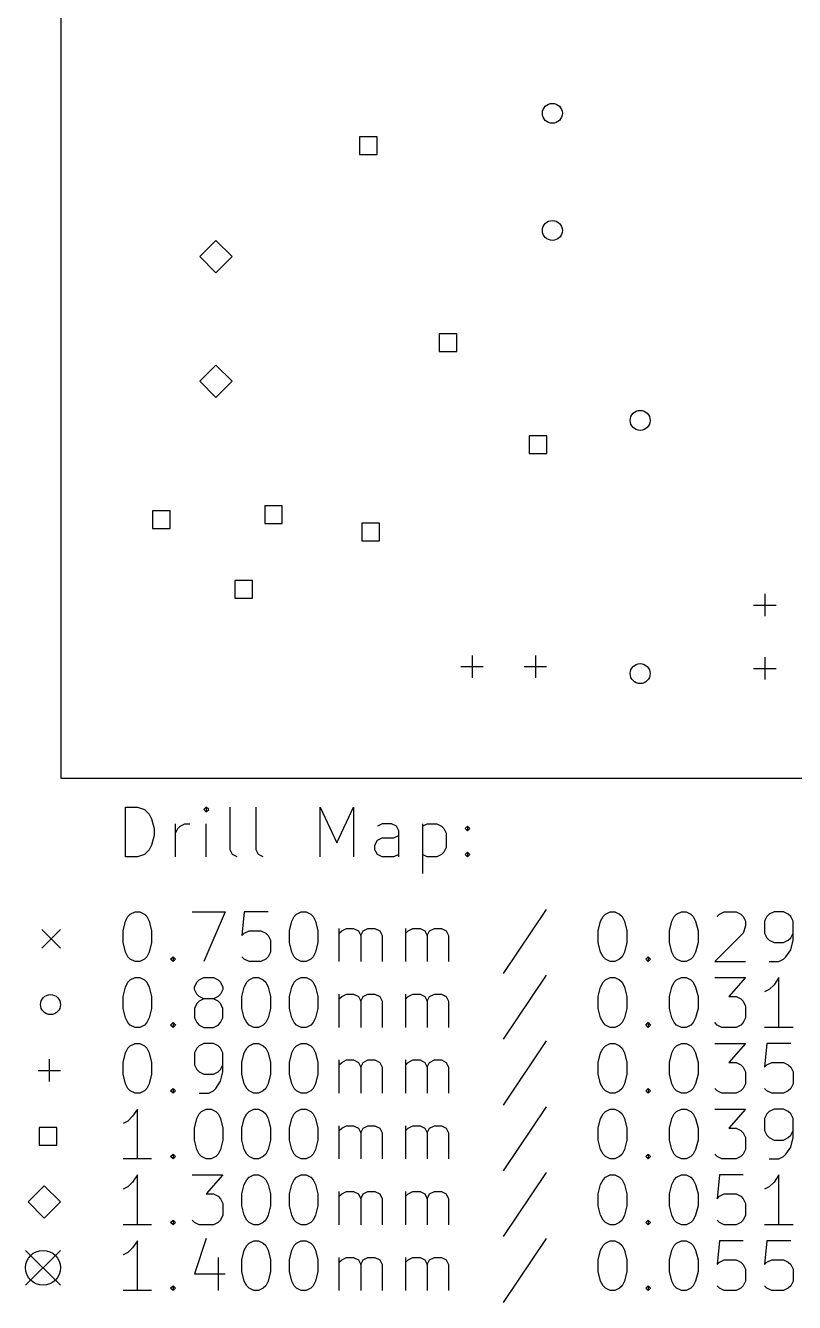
# Model space of a CAD drawing. Extents: x -5 to 117, y -27 to 76.
# Drawn here: x -4.9 to 25.9, y -26.9 to 24.4 of the extents above; entities that cross this region are included whole.
import ezdxf

# ---------------------------------------------------------------- set-up
doc = ezdxf.new("R2010")
doc.units = 0
doc.layers.add('BLACK', color=7, linetype='CONTINUOUS')

msp = doc.modelspace()

# ---------------------------------------------------------------- linework, layer by layer
at = {"layer": 'BLACK', "linetype": 'CONTINUOUS'}
for p, q in [((-3.475, -5.855), (-3.475, 76.15)), ((9.193557, 19.893557), (8.486443, 19.893557)), ((8.486443, 19.893557), (8.486443, 19.186443)), ((9.193557, 19.186443), (9.193557, 19.893557)), ((8.486443, 19.186443), (9.193557, 19.186443)), ((2.7325, 15.74), (2.0825, 15.09)), ((3.3825, 15.09), (2.7325, 15.74)), ((2.0825, 15.09), (2.7325, 14.44)), ((2.7325, 14.44), (3.3825, 15.09)), ((12.393557, 11.993557), (11.686443, 11.993557)), ((11.686443, 11.993557), (11.686443, 11.286443)), ((12.393557, 11.286443), (12.393557, 11.993557)), ((11.686443, 11.286443), (12.393557, 11.286443)), ((2.7325, 10.74), (2.0825, 10.09)), ((3.3825, 10.09), (2.7325, 10.74)), ((2.0825, 10.09), (2.7325, 9.44)), ((2.7325, 9.44), (3.3825, 10.09)), ((15.993557, 7.893557), (15.286443, 7.893557)), ((15.286443, 7.893557), (15.286443, 7.186443)), ((15.993557, 7.186443), (15.993557, 7.893557)), ((15.286443, 7.186443), (15.993557, 7.186443)), ((0.893557, 4.893557), (0.186443, 4.893557)), ((0.186443, 4.893557), (0.186443, 4.186443)), ((0.893557, 4.186443), (0.893557, 4.893557)), ((5.393557, 5.093557), (4.686443, 5.093557)), ((4.686443, 5.093557), (4.686443, 4.386443)), ((5.393557, 4.386443), (5.393557, 5.093557)), ((0.186443, 4.186443), (0.893557, 4.186443)), ((4.686443, 4.386443), (5.393557, 4.386443)), ((9.293557, 4.393557), (8.586443, 4.393557)), ((8.586443, 4.393557), (8.586443, 3.686443)), ((9.293557, 3.686443), (9.293557, 4.393557)), ((8.586443, 3.686443), (9.293557, 3.686443)), ((4.193557, 2.093557), (3.486443, 2.093557)), ((3.486443, 2.093557), (3.486443, 1.386443)), ((4.193557, 1.386443), (4.193557, 2.093557)), ((24.74, 1.56), (24.74, 0.66)), ((3.486443, 1.386443), (4.193557, 1.386443)), ((24.29, 1.11), (25.19, 1.11)), ((13, -0.91), (13, -1.81)), ((15.54, -0.91), (15.54, -1.81)), ((24.74, -0.98), (24.74, -1.88)), ((12.55, -1.36), (13.45, -1.36)), ((15.09, -1.36), (15.99, -1.36)), ((24.29, -1.43), (25.19, -1.43)), ((116.525, -5.855), (-3.475, -5.855)), ((-0.892231, -8.994838), (-0.892231, -6.994838)), ((-0.892231, -6.994838), (-0.416041, -6.994838)), ((-0.416041, -6.994838), (-0.130326, -7.090076)), ((-0.130326, -7.090076), (0.060149, -7.280552)), ((2.345863, -6.994838), (2.250625, -7.090076)), ((2.250625, -7.090076), (2.345863, -7.185314)), ((2.441101, -7.090076), (2.345863, -6.994838)), ((2.345863, -6.994838), (2.345863, -7.185314)), ((2.345863, -7.185314), (2.441101, -7.090076)), ((3.298244, -8.709123), (3.298244, -6.994838)), ((4.345863, -8.709123), (4.345863, -6.994838)), ((6.917292, -8.994838), (6.917292, -6.994838)), ((6.917292, -6.994838), (7.583959, -8.423409)), ((7.583959, -8.423409), (8.250625, -6.994838)), ((8.250625, -6.994838), (8.250625, -8.994838)), ((0.060149, -7.280552), (0.155387, -7.471028)), ((0.155387, -7.471028), (0.250625, -7.85198)), ((1.107768, -8.994838), (1.107768, -7.661504)), ((1.298244, -7.756742), (1.48872, -7.661504)), ((1.48872, -7.661504), (1.679197, -7.661504)), ((2.345863, -8.994838), (2.345863, -7.661504)), ((9.393482, -7.661504), (9.203006, -7.756742)), ((9.774435, -7.661504), (9.393482, -7.661504)), ((9.964911, -7.756742), (9.774435, -7.661504)), ((11.01253, -7.661504), (11.01253, -9.661504)), ((11.01253, -7.756742), (11.203006, -7.661504)), ((11.203006, -7.661504), (11.583959, -7.661504)), ((11.583959, -7.661504), (11.774435, -7.756742)), ((0.250625, -8.137695), (0.155387, -8.518647)), ((0.250625, -7.85198), (0.250625, -8.137695)), ((1.107768, -8.042457), (1.203006, -7.85198)), ((1.203006, -7.85198), (1.298244, -7.756742)), ((9.869673, -8.232933), (10.060149, -8.137695)), ((10.060149, -7.947219), (9.964911, -7.756742)), ((10.060149, -8.994838), (10.060149, -7.947219)), ((11.774435, -7.756742), (11.869673, -7.85198)), ((11.869673, -7.85198), (11.964911, -8.042457)), ((11.964911, -8.042457), (11.964911, -8.613885)), ((12.726816, -7.85198), (12.822054, -7.756742)), ((12.822054, -7.947219), (12.726816, -7.85198)), ((12.822054, -7.756742), (12.917292, -7.85198)), ((12.822054, -7.756742), (12.822054, -7.947219)), ((12.917292, -7.85198), (12.822054, -7.947219)), ((0.060149, -8.709123), (-0.130326, -8.8996)), ((0.155387, -8.518647), (0.060149, -8.709123)), ((3.393482, -8.8996), (3.298244, -8.709123)), ((4.441101, -8.8996), (4.345863, -8.709123)), ((9.107768, -8.518647), (9.203006, -8.328171)), ((9.107768, -8.709123), (9.107768, -8.518647)), ((9.203006, -8.8996), (9.107768, -8.709123)), ((9.203006, -8.328171), (9.393482, -8.232933)), ((9.393482, -8.232933), (9.869673, -8.232933)), ((11.964911, -8.613885), (11.869673, -8.804361)), ((-0.416041, -8.994838), (-0.892231, -8.994838)), ((-0.130326, -8.8996), (-0.416041, -8.994838)), ((3.583958, -8.994838), (3.393482, -8.8996)), ((4.631577, -8.994838), (4.441101, -8.8996)), ((9.393482, -8.994838), (9.203006, -8.8996)), ((9.869673, -8.994838), (9.393482, -8.994838)), ((10.060149, -8.8996), (9.869673, -8.994838)), ((11.203006, -8.994838), (11.01253, -8.8996)), ((11.583959, -8.994838), (11.203006, -8.994838)), ((11.774435, -8.8996), (11.583959, -8.994838)), ((11.869673, -8.804361), (11.774435, -8.8996)), ((12.726816, -8.8996), (12.822054, -8.804361)), ((12.822054, -8.994838), (12.726816, -8.8996)), ((12.822054, -8.804361), (12.917292, -8.8996)), ((12.822054, -8.804361), (12.822054, -8.994838)), ((12.917292, -8.8996), (12.822054, -8.994838)), ((-0.701755, -11.290076), (-0.511279, -11.194838)), ((-0.511279, -11.194838), (-0.320802, -11.194838)), ((-0.320802, -11.194838), (-0.130326, -11.290076)), ((1.774435, -11.194838), (3.107768, -11.194838)), ((3.107768, -11.194838), (2.250625, -13.194838)), ((3.869673, -11.194838), (3.774435, -12.147219)), ((4.822054, -11.194838), (3.869673, -11.194838)), ((5.964911, -11.290076), (6.155387, -11.194838)), ((6.155387, -11.194838), (6.345864, -11.194838)), ((6.345864, -11.194838), (6.53634, -11.290076)), ((15.964912, -11.0996), (14.250627, -13.671028)), ((18.345865, -11.290076), (18.536341, -11.194838)), ((18.536341, -11.194838), (18.726818, -11.194838)), ((18.726818, -11.194838), (18.917294, -11.290076)), ((21.203008, -11.290076), (21.393484, -11.194838)), ((21.393484, -11.194838), (21.583961, -11.194838)), ((21.583961, -11.194838), (21.774437, -11.290076)), ((22.917294, -11.290076), (23.10777, -11.194838)), ((23.10777, -11.194838), (23.583961, -11.194838)), ((23.583961, -11.194838), (23.774437, -11.290076)), ((25.10777, -11.194838), (24.917294, -11.290076)), ((25.488723, -11.194838), (25.10777, -11.194838)), ((25.679199, -11.290076), (25.488723, -11.194838)), ((-0.987469, -11.956742), (-0.892231, -11.57579)), ((-0.892231, -11.57579), (-0.796993, -11.385314)), ((-0.796993, -11.385314), (-0.701755, -11.290076)), ((-0.130326, -11.290076), (-0.035088, -11.385314)), ((-0.035088, -11.385314), (0.060149, -11.57579)), ((0.060149, -11.57579), (0.155387, -11.956742)), ((5.679197, -11.956742), (5.774435, -11.57579)), ((5.774435, -11.57579), (5.869673, -11.385314)), ((5.869673, -11.385314), (5.964911, -11.290076)), ((6.53634, -11.290076), (6.631578, -11.385314)), ((6.631578, -11.385314), (6.726816, -11.57579)), ((6.726816, -11.57579), (6.822054, -11.956742)), ((18.060151, -11.956742), (18.155389, -11.57579)), ((18.155389, -11.57579), (18.250627, -11.385314)), ((18.250627, -11.385314), (18.345865, -11.290076)), ((18.917294, -11.290076), (19.012532, -11.385314)), ((19.012532, -11.385314), (19.10777, -11.57579)), ((19.10777, -11.57579), (19.203008, -11.956742)), ((20.917294, -11.956742), (21.012532, -11.57579)), ((21.012532, -11.57579), (21.10777, -11.385314)), ((21.10777, -11.385314), (21.203008, -11.290076)), ((21.774437, -11.290076), (21.869675, -11.385314)), ((21.869675, -11.385314), (21.964913, -11.57579)), ((21.964913, -11.57579), (22.060151, -11.956742)), ((22.822056, -11.385314), (22.917294, -11.290076)), ((23.774437, -11.290076), (23.869675, -11.385314)), ((23.869675, -11.385314), (23.964913, -11.57579)), ((23.964913, -11.766266), (23.869675, -12.05198)), ((23.964913, -11.57579), (23.964913, -11.766266)), ((24.822056, -11.385314), (24.726818, -11.57579)), ((24.726818, -11.57579), (24.726818, -12.05198)), ((24.917294, -11.290076), (24.822056, -11.385314)), ((25.774437, -11.385314), (25.679199, -11.290076)), ((25.869675, -11.57579), (25.774437, -11.385314)), ((25.869675, -12.337695), (25.869675, -11.57579)), ((-4.25, -11.905), (-3.5, -12.655)), ((-3.5, -11.905), (-4.25, -12.655)), ((-0.987469, -12.432933), (-0.987469, -11.956742)), ((0.155387, -11.956742), (0.155387, -12.432933)), ((3.774435, -12.147219), (3.869673, -12.05198)), ((3.869673, -12.05198), (4.060149, -11.956742)), ((4.060149, -11.956742), (4.53634, -11.956742)), ((4.53634, -11.956742), (4.726816, -12.05198)), ((4.726816, -12.05198), (4.822054, -12.147219)), ((4.822054, -12.147219), (4.917292, -12.337695)), ((5.679197, -12.432933), (5.679197, -11.956742)), ((6.822054, -11.956742), (6.822054, -12.432933)), ((7.679197, -13.194838), (7.679197, -11.861504)), ((7.679197, -12.05198), (7.774435, -11.956742)), ((7.774435, -11.956742), (7.964911, -11.861504)), ((7.964911, -11.861504), (8.250626, -11.861504)), ((8.250626, -11.861504), (8.441102, -11.956742)), ((8.441102, -11.956742), (8.53634, -12.147219)), ((8.53634, -12.147219), (8.631578, -11.956742)), ((8.53634, -12.147219), (8.53634, -13.194838)), ((8.631578, -11.956742), (8.822054, -11.861504)), ((8.822054, -11.861504), (9.107768, -11.861504)), ((9.107768, -11.861504), (9.298245, -11.956742)), ((9.298245, -11.956742), (9.393483, -12.147219)), ((9.393483, -12.147219), (9.393483, -13.194838)), ((10.345864, -13.194838), (10.345864, -11.861504)), ((10.345864, -12.05198), (10.441102, -11.956742)), ((10.441102, -11.956742), (10.631578, -11.861504)), ((10.631578, -11.861504), (10.917293, -11.861504)), ((10.917293, -11.861504), (11.107769, -11.956742)), ((11.107769, -11.956742), (11.203007, -12.147219)), ((11.203007, -12.147219), (11.298245, -11.956742)), ((11.203007, -12.147219), (11.203007, -13.194838)), ((11.298245, -11.956742), (11.488721, -11.861504)), ((11.488721, -11.861504), (11.774435, -11.861504)), ((11.774435, -11.861504), (11.964912, -11.956742)), ((11.964912, -11.956742), (12.06015, -12.147219)), ((12.06015, -12.147219), (12.06015, -13.194838)), ((18.060151, -12.432933), (18.060151, -11.956742)), ((19.203008, -11.956742), (19.203008, -12.432933)), ((20.917294, -12.432933), (20.917294, -11.956742)), ((22.060151, -11.956742), (22.060151, -12.432933)), ((23.869675, -12.05198), (22.726818, -13.194838)), ((24.726818, -12.05198), (24.822056, -12.242457)), ((24.822056, -12.242457), (24.917294, -12.337695)), ((25.679199, -12.337695), (25.774437, -12.242457)), ((25.774437, -12.242457), (25.869675, -12.05198)), ((-0.892231, -12.813885), (-0.987469, -12.432933)), ((0.155387, -12.432933), (0.060149, -12.813885)), ((4.917292, -12.337695), (4.917292, -12.813885)), ((5.774435, -12.813885), (5.679197, -12.432933)), ((6.822054, -12.432933), (6.726816, -12.813885)), ((18.155389, -12.813885), (18.060151, -12.432933)), ((19.203008, -12.432933), (19.10777, -12.813885)), ((21.012532, -12.813885), (20.917294, -12.432933)), ((22.060151, -12.432933), (21.964913, -12.813885)), ((24.917294, -12.337695), (25.10777, -12.432933)), ((25.10777, -12.432933), (25.488723, -12.432933)), ((25.488723, -12.432933), (25.679199, -12.337695)), ((25.583961, -13.004361), (25.774437, -12.718647)), ((25.774437, -12.718647), (25.869675, -12.337695)), ((-0.796993, -13.004361), (-0.892231, -12.813885)), ((-0.701755, -13.0996), (-0.796993, -13.004361)), ((-0.511279, -13.194838), (-0.701755, -13.0996)), ((-0.320802, -13.194838), (-0.511279, -13.194838)), ((-0.130326, -13.0996), (-0.320802, -13.194838)), ((-0.035088, -13.004361), (-0.130326, -13.0996)), ((0.060149, -12.813885), (-0.035088, -13.004361)), ((0.917292, -13.0996), (1.01253, -13.004361)), ((1.01253, -13.194838), (0.917292, -13.0996)), ((1.01253, -13.004361), (1.107768, -13.0996)), ((1.01253, -13.004361), (1.01253, -13.194838)), ((1.107768, -13.0996), (1.01253, -13.194838)), ((3.869673, -13.0996), (3.774435, -13.004361)), ((4.060149, -13.194838), (3.869673, -13.0996)), ((4.53634, -13.194838), (4.060149, -13.194838)), ((4.726816, -13.0996), (4.53634, -13.194838)), ((4.822054, -13.004361), (4.726816, -13.0996)), ((4.917292, -12.813885), (4.822054, -13.004361)), ((5.869673, -13.004361), (5.774435, -12.813885)), ((5.964911, -13.0996), (5.869673, -13.004361)), ((6.155387, -13.194838), (5.964911, -13.0996)), ((6.345864, -13.194838), (6.155387, -13.194838)), ((6.53634, -13.0996), (6.345864, -13.194838)), ((6.631578, -13.004361), (6.53634, -13.0996)), ((6.726816, -12.813885), (6.631578, -13.004361)), ((18.250627, -13.004361), (18.155389, -12.813885)), ((18.345865, -13.0996), (18.250627, -13.004361)), ((18.536341, -13.194838), (18.345865, -13.0996)), ((18.726818, -13.194838), (18.536341, -13.194838)), ((18.917294, -13.0996), (18.726818, -13.194838)), ((19.012532, -13.004361), (18.917294, -13.0996)), ((19.10777, -12.813885), (19.012532, -13.004361)), ((19.964913, -13.0996), (20.060151, -13.004361)), ((20.060151, -13.194838), (19.964913, -13.0996)), ((20.060151, -13.004361), (20.155389, -13.0996)), ((20.060151, -13.004361), (20.060151, -13.194838)), ((20.155389, -13.0996), (20.060151, -13.194838)), ((21.10777, -13.004361), (21.012532, -12.813885)), ((21.203008, -13.0996), (21.10777, -13.004361)), ((21.393484, -13.194838), (21.203008, -13.0996)), ((21.583961, -13.194838), (21.393484, -13.194838)), ((21.774437, -13.0996), (21.583961, -13.194838)), ((21.869675, -13.004361), (21.774437, -13.0996)), ((21.964913, -12.813885), (21.869675, -13.004361)), ((22.726818, -13.194838), (23.964913, -13.194838)), ((24.917294, -13.194838), (25.298246, -13.194838)), ((25.298246, -13.194838), (25.488723, -13.0996)), ((25.488723, -13.0996), (25.583961, -13.004361)), ((15.964912, -13.7396), (14.250627, -16.311028)), ((-0.987469, -14.596742), (-0.892231, -14.21579)), ((-0.892231, -14.21579), (-0.796993, -14.025314)), ((-0.796993, -14.025314), (-0.701755, -13.930076)), ((-0.701755, -13.930076), (-0.511279, -13.834838)), ((-0.511279, -13.834838), (-0.320802, -13.834838)), ((-0.320802, -13.834838), (-0.130326, -13.930076)), ((-0.130326, -13.930076), (-0.035088, -14.025314)), ((-0.035088, -14.025314), (0.060149, -14.21579)), ((0.060149, -14.21579), (0.155387, -14.596742)), ((1.869673, -14.21579), (1.964911, -14.025314)), ((1.869673, -14.311028), (1.869673, -14.21579)), ((1.964911, -14.501504), (1.869673, -14.311028)), ((1.964911, -14.025314), (2.060149, -13.930076)), ((2.060149, -13.930076), (2.250625, -13.834838)), ((2.250625, -13.834838), (2.631578, -13.834838)), ((2.631578, -13.834838), (2.822054, -13.930076)), ((2.822054, -13.930076), (2.917292, -14.025314)), ((2.917292, -14.025314), (3.01253, -14.21579)), ((3.01253, -14.311028), (2.917292, -14.501504)), ((3.01253, -14.21579), (3.01253, -14.311028)), ((3.774435, -14.596742), (3.869673, -14.21579)), ((3.869673, -14.21579), (3.964911, -14.025314)), ((3.964911, -14.025314), (4.060149, -13.930076)), ((4.060149, -13.930076), (4.250625, -13.834838)), ((4.250625, -13.834838), (4.441102, -13.834838)), ((4.441102, -13.834838), (4.631578, -13.930076)), ((4.631578, -13.930076), (4.726816, -14.025314)), ((4.726816, -14.025314), (4.822054, -14.21579)), ((4.822054, -14.21579), (4.917292, -14.596742)), ((5.679197, -14.596742), (5.774435, -14.21579)), ((5.774435, -14.21579), (5.869673, -14.025314)), ((5.869673, -14.025314), (5.964911, -13.930076)), ((5.964911, -13.930076), (6.155387, -13.834838)), ((6.155387, -13.834838), (6.345864, -13.834838)), ((6.345864, -13.834838), (6.53634, -13.930076)), ((6.53634, -13.930076), (6.631578, -14.025314)), ((6.631578, -14.025314), (6.726816, -14.21579)), ((6.726816, -14.21579), (6.822054, -14.596742)), ((18.060151, -14.596742), (18.155389, -14.21579)), ((18.155389, -14.21579), (18.250627, -14.025314)), ((18.250627, -14.025314), (18.345865, -13.930076)), ((18.345865, -13.930076), (18.536341, -13.834838)), ((18.536341, -13.834838), (18.726818, -13.834838)), ((18.726818, -13.834838), (18.917294, -13.930076)), ((18.917294, -13.930076), (19.012532, -14.025314)), ((19.012532, -14.025314), (19.10777, -14.21579)), ((19.10777, -14.21579), (19.203008, -14.596742)), ((20.917294, -14.596742), (21.012532, -14.21579)), ((21.012532, -14.21579), (21.10777, -14.025314)), ((21.10777, -14.025314), (21.203008, -13.930076)), ((21.203008, -13.930076), (21.393484, -13.834838)), ((21.393484, -13.834838), (21.583961, -13.834838)), ((21.583961, -13.834838), (21.774437, -13.930076)), ((21.774437, -13.930076), (21.869675, -14.025314)), ((21.869675, -14.025314), (21.964913, -14.21579)), ((21.964913, -14.21579), (22.060151, -14.596742)), ((22.726818, -13.834838), (23.964913, -13.834838)), ((23.964913, -13.834838), (23.298246, -14.596742)), ((24.917294, -14.311028), (24.726818, -14.406266)), ((25.10777, -14.120552), (24.917294, -14.311028)), ((25.298246, -13.834838), (25.10777, -14.120552)), ((25.298246, -15.834838), (25.298246, -13.834838)), ((-0.987469, -15.072933), (-0.987469, -14.596742)), ((0.155387, -14.596742), (0.155387, -15.072933)), ((2.060149, -14.596742), (1.964911, -14.501504)), ((2.060149, -14.787219), (1.964911, -14.882457)), ((2.250625, -14.69198), (2.060149, -14.596742)), ((2.250625, -14.69198), (2.060149, -14.787219)), ((2.631578, -14.69198), (2.250625, -14.69198)), ((2.822054, -14.596742), (2.631578, -14.69198)), ((2.822054, -14.787219), (2.631578, -14.69198)), ((2.917292, -14.501504), (2.822054, -14.596742)), ((2.917292, -14.882457), (2.822054, -14.787219)), ((3.774435, -15.072933), (3.774435, -14.596742)), ((4.917292, -14.596742), (4.917292, -15.072933)), ((5.679197, -15.072933), (5.679197, -14.596742)), ((6.822054, -14.596742), (6.822054, -15.072933)), ((7.679197, -15.834838), (7.679197, -14.501504)), ((7.679197, -14.69198), (7.774435, -14.596742)), ((7.774435, -14.596742), (7.964911, -14.501504)), ((7.964911, -14.501504), (8.250626, -14.501504)), ((8.250626, -14.501504), (8.441102, -14.596742)), ((8.441102, -14.596742), (8.53634, -14.787219)), ((8.53634, -14.787219), (8.631578, -14.596742)), ((8.53634, -14.787219), (8.53634, -15.834838)), ((8.631578, -14.596742), (8.822054, -14.501504)), ((8.822054, -14.501504), (9.107768, -14.501504)), ((9.107768, -14.501504), (9.298245, -14.596742)), ((9.298245, -14.596742), (9.393483, -14.787219)), ((9.393483, -14.787219), (9.393483, -15.834838)), ((10.345864, -15.834838), (10.345864, -14.501504)), ((10.345864, -14.69198), (10.441102, -14.596742)), ((10.441102, -14.596742), (10.631578, -14.501504)), ((10.631578, -14.501504), (10.917293, -14.501504)), ((10.917293, -14.501504), (11.107769, -14.596742)), ((11.107769, -14.596742), (11.203007, -14.787219)), ((11.203007, -14.787219), (11.298245, -14.596742)), ((11.203007, -14.787219), (11.203007, -15.834838)), ((11.298245, -14.596742), (11.488721, -14.501504)), ((11.488721, -14.501504), (11.774435, -14.501504)), ((11.774435, -14.501504), (11.964912, -14.596742)), ((11.964912, -14.596742), (12.06015, -14.787219)), ((12.06015, -14.787219), (12.06015, -15.834838)), ((18.060151, -15.072933), (18.060151, -14.596742)), ((19.203008, -14.596742), (19.203008, -15.072933)), ((20.917294, -15.072933), (20.917294, -14.596742)), ((22.060151, -14.596742), (22.060151, -15.072933)), ((23.298246, -14.596742), (23.583961, -14.596742)), ((23.583961, -14.596742), (23.774437, -14.69198)), ((23.774437, -14.69198), (23.869675, -14.787219)), ((23.869675, -14.787219), (23.964913, -14.977695)), ((-0.892231, -15.453885), (-0.987469, -15.072933)), ((0.155387, -15.072933), (0.060149, -15.453885)), ((1.964911, -14.882457), (1.869673, -15.072933)), ((1.869673, -15.072933), (1.869673, -15.453885)), ((3.01253, -15.072933), (2.917292, -14.882457)), ((3.01253, -15.453885), (3.01253, -15.072933)), ((3.869673, -15.453885), (3.774435, -15.072933)), ((4.917292, -15.072933), (4.822054, -15.453885)), ((5.774435, -15.453885), (5.679197, -15.072933)), ((6.822054, -15.072933), (6.726816, -15.453885)), ((18.155389, -15.453885), (18.060151, -15.072933)), ((19.203008, -15.072933), (19.10777, -15.453885)), ((21.012532, -15.453885), (20.917294, -15.072933)), ((22.060151, -15.072933), (21.964913, -15.453885)), ((23.964913, -14.977695), (23.964913, -15.453885)), ((-0.796993, -15.644361), (-0.892231, -15.453885)), ((-0.701755, -15.7396), (-0.796993, -15.644361)), ((-0.511279, -15.834838), (-0.701755, -15.7396)), ((-0.320802, -15.834838), (-0.511279, -15.834838)), ((-0.130326, -15.7396), (-0.320802, -15.834838)), ((-0.035088, -15.644361), (-0.130326, -15.7396)), ((0.060149, -15.453885), (-0.035088, -15.644361)), ((0.917292, -15.7396), (1.01253, -15.644361)), ((1.01253, -15.834838), (0.917292, -15.7396)), ((1.01253, -15.644361), (1.107768, -15.7396)), ((1.01253, -15.644361), (1.01253, -15.834838)), ((1.107768, -15.7396), (1.01253, -15.834838)), ((1.869673, -15.453885), (1.964911, -15.644361)), ((1.964911, -15.644361), (2.060149, -15.7396)), ((2.060149, -15.7396), (2.250625, -15.834838)), ((2.250625, -15.834838), (2.631578, -15.834838)), ((2.631578, -15.834838), (2.822054, -15.7396)), ((2.822054, -15.7396), (2.917292, -15.644361)), ((2.917292, -15.644361), (3.01253, -15.453885)), ((3.964911, -15.644361), (3.869673, -15.453885)), ((4.060149, -15.7396), (3.964911, -15.644361)), ((4.250625, -15.834838), (4.060149, -15.7396)), ((4.441102, -15.834838), (4.250625, -15.834838)), ((4.631578, -15.7396), (4.441102, -15.834838)), ((4.726816, -15.644361), (4.631578, -15.7396)), ((4.822054, -15.453885), (4.726816, -15.644361)), ((5.869673, -15.644361), (5.774435, -15.453885)), ((5.964911, -15.7396), (5.869673, -15.644361)), ((6.155387, -15.834838), (5.964911, -15.7396)), ((6.345864, -15.834838), (6.155387, -15.834838)), ((6.53634, -15.7396), (6.345864, -15.834838)), ((6.631578, -15.644361), (6.53634, -15.7396)), ((6.726816, -15.453885), (6.631578, -15.644361)), ((18.250627, -15.644361), (18.155389, -15.453885)), ((18.345865, -15.7396), (18.250627, -15.644361)), ((18.536341, -15.834838), (18.345865, -15.7396)), ((18.726818, -15.834838), (18.536341, -15.834838)), ((18.917294, -15.7396), (18.726818, -15.834838)), ((19.012532, -15.644361), (18.917294, -15.7396)), ((19.10777, -15.453885), (19.012532, -15.644361)), ((19.964913, -15.7396), (20.060151, -15.644361)), ((20.060151, -15.834838), (19.964913, -15.7396)), ((20.060151, -15.644361), (20.155389, -15.7396)), ((20.060151, -15.644361), (20.060151, -15.834838)), ((20.155389, -15.7396), (20.060151, -15.834838)), ((21.10777, -15.644361), (21.012532, -15.453885)), ((21.203008, -15.7396), (21.10777, -15.644361)), ((21.393484, -15.834838), (21.203008, -15.7396)), ((21.583961, -15.834838), (21.393484, -15.834838)), ((21.774437, -15.7396), (21.583961, -15.834838)), ((21.869675, -15.644361), (21.774437, -15.7396)), ((21.964913, -15.453885), (21.869675, -15.644361)), ((22.822056, -15.7396), (22.726818, -15.644361)), ((23.012532, -15.834838), (22.822056, -15.7396)), ((23.583961, -15.834838), (23.012532, -15.834838)), ((23.774437, -15.7396), (23.583961, -15.834838)), ((23.869675, -15.644361), (23.774437, -15.7396)), ((23.964913, -15.453885), (23.869675, -15.644361)), ((25.869675, -15.834838), (24.726818, -15.834838)), ((15.964912, -16.3796), (14.250627, -18.951028)), ((-0.987469, -17.236742), (-0.892231, -16.85579)), ((-0.892231, -16.85579), (-0.796993, -16.665314)), ((-0.796993, -16.665314), (-0.701755, -16.570076)), ((-0.701755, -16.570076), (-0.511279, -16.474838)), ((-0.511279, -16.474838), (-0.320802, -16.474838)), ((-0.320802, -16.474838), (-0.130326, -16.570076)), ((-0.130326, -16.570076), (-0.035088, -16.665314)), ((-0.035088, -16.665314), (0.060149, -16.85579)), ((0.060149, -16.85579), (0.155387, -17.236742)), ((1.964911, -16.665314), (1.869673, -16.85579)), ((1.869673, -16.85579), (1.869673, -17.33198)), ((2.060149, -16.570076), (1.964911, -16.665314)), ((2.250625, -16.474838), (2.060149, -16.570076)), ((2.631578, -16.474838), (2.250625, -16.474838)), ((2.822054, -16.570076), (2.631578, -16.474838)), ((2.917292, -16.665314), (2.822054, -16.570076)), ((3.01253, -16.85579), (2.917292, -16.665314)), ((3.01253, -17.617695), (3.01253, -16.85579)), ((3.774435, -17.236742), (3.869673, -16.85579)), ((3.869673, -16.85579), (3.964911, -16.665314)), ((3.964911, -16.665314), (4.060149, -16.570076)), ((4.060149, -16.570076), (4.250625, -16.474838)), ((4.250625, -16.474838), (4.441102, -16.474838)), ((4.441102, -16.474838), (4.631578, -16.570076)), ((4.631578, -16.570076), (4.726816, -16.665314)), ((4.726816, -16.665314), (4.822054, -16.85579)), ((4.822054, -16.85579), (4.917292, -17.236742)), ((5.679197, -17.236742), (5.774435, -16.85579)), ((5.774435, -16.85579), (5.869673, -16.665314)), ((5.869673, -16.665314), (5.964911, -16.570076)), ((5.964911, -16.570076), (6.155387, -16.474838)), ((6.155387, -16.474838), (6.345864, -16.474838)), ((6.345864, -16.474838), (6.53634, -16.570076)), ((6.53634, -16.570076), (6.631578, -16.665314)), ((6.631578, -16.665314), (6.726816, -16.85579)), ((6.726816, -16.85579), (6.822054, -17.236742)), ((18.060151, -17.236742), (18.155389, -16.85579)), ((18.155389, -16.85579), (18.250627, -16.665314)), ((18.250627, -16.665314), (18.345865, -16.570076)), ((18.345865, -16.570076), (18.536341, -16.474838)), ((18.536341, -16.474838), (18.726818, -16.474838)), ((18.726818, -16.474838), (18.917294, -16.570076)), ((18.917294, -16.570076), (19.012532, -16.665314)), ((19.012532, -16.665314), (19.10777, -16.85579)), ((19.10777, -16.85579), (19.203008, -17.236742)), ((20.917294, -17.236742), (21.012532, -16.85579)), ((21.012532, -16.85579), (21.10777, -16.665314)), ((21.10777, -16.665314), (21.203008, -16.570076)), ((21.203008, -16.570076), (21.393484, -16.474838)), ((21.393484, -16.474838), (21.583961, -16.474838)), ((21.583961, -16.474838), (21.774437, -16.570076)), ((21.774437, -16.570076), (21.869675, -16.665314)), ((21.869675, -16.665314), (21.964913, -16.85579)), ((21.964913, -16.85579), (22.060151, -17.236742)), ((22.726818, -16.474838), (23.964913, -16.474838)), ((23.964913, -16.474838), (23.298246, -17.236742)), ((24.822056, -16.474838), (24.726818, -17.427219)), ((25.774437, -16.474838), (24.822056, -16.474838)), ((-3.95, -17.11), (-3.95, -18.01)), ((-0.987469, -17.712933), (-0.987469, -17.236742)), ((0.155387, -17.236742), (0.155387, -17.712933)), ((1.869673, -17.33198), (1.964911, -17.522457)), ((2.917292, -17.522457), (3.01253, -17.33198)), ((3.774435, -17.712933), (3.774435, -17.236742)), ((4.917292, -17.236742), (4.917292, -17.712933)), ((5.679197, -17.712933), (5.679197, -17.236742)), ((6.822054, -17.236742), (6.822054, -17.712933)), ((7.679197, -18.474838), (7.679197, -17.141504)), ((7.679197, -17.33198), (7.774435, -17.236742)), ((7.774435, -17.236742), (7.964911, -17.141504)), ((7.964911, -17.141504), (8.250626, -17.141504)), ((8.250626, -17.141504), (8.441102, -17.236742)), ((8.441102, -17.236742), (8.53634, -17.427219)), ((8.53634, -17.427219), (8.631578, -17.236742)), ((8.631578, -17.236742), (8.822054, -17.141504)), ((8.822054, -17.141504), (9.107768, -17.141504)), ((9.107768, -17.141504), (9.298245, -17.236742)), ((9.298245, -17.236742), (9.393483, -17.427219)), ((10.345864, -18.474838), (10.345864, -17.141504)), ((10.345864, -17.33198), (10.441102, -17.236742)), ((10.441102, -17.236742), (10.631578, -17.141504)), ((10.631578, -17.141504), (10.917293, -17.141504)), ((10.917293, -17.141504), (11.107769, -17.236742)), ((11.107769, -17.236742), (11.203007, -17.427219)), ((11.203007, -17.427219), (11.298245, -17.236742)), ((11.298245, -17.236742), (11.488721, -17.141504)), ((11.488721, -17.141504), (11.774435, -17.141504)), ((11.774435, -17.141504), (11.964912, -17.236742)), ((11.964912, -17.236742), (12.06015, -17.427219)), ((18.060151, -17.712933), (18.060151, -17.236742)), ((19.203008, -17.236742), (19.203008, -17.712933)), ((20.917294, -17.712933), (20.917294, -17.236742)), ((22.060151, -17.236742), (22.060151, -17.712933)), ((23.298246, -17.236742), (23.583961, -17.236742)), ((23.583961, -17.236742), (23.774437, -17.33198)), ((23.774437, -17.33198), (23.869675, -17.427219)), ((24.726818, -17.427219), (24.822056, -17.33198)), ((24.822056, -17.33198), (25.012532, -17.236742)), ((25.012532, -17.236742), (25.488723, -17.236742)), ((25.488723, -17.236742), (25.679199, -17.33198)), ((25.679199, -17.33198), (25.774437, -17.427219)), ((-4.4, -17.56), (-3.5, -17.56)), ((-0.892231, -18.093885), (-0.987469, -17.712933)), ((0.155387, -17.712933), (0.060149, -18.093885)), ((1.964911, -17.522457), (2.060149, -17.617695)), ((2.060149, -17.617695), (2.250625, -17.712933)), ((2.250625, -17.712933), (2.631578, -17.712933)), ((2.631578, -17.712933), (2.822054, -17.617695)), ((2.822054, -17.617695), (2.917292, -17.522457)), ((2.917292, -17.998647), (3.01253, -17.617695)), ((3.869673, -18.093885), (3.774435, -17.712933)), ((4.917292, -17.712933), (4.822054, -18.093885)), ((5.774435, -18.093885), (5.679197, -17.712933)), ((6.822054, -17.712933), (6.726816, -18.093885)), ((8.53634, -17.427219), (8.53634, -18.474838)), ((9.393483, -17.427219), (9.393483, -18.474838)), ((11.203007, -17.427219), (11.203007, -18.474838)), ((12.06015, -17.427219), (12.06015, -18.474838)), ((18.155389, -18.093885), (18.060151, -17.712933)), ((19.203008, -17.712933), (19.10777, -18.093885)), ((21.012532, -18.093885), (20.917294, -17.712933)), ((22.060151, -17.712933), (21.964913, -18.093885)), ((23.869675, -17.427219), (23.964913, -17.617695)), ((23.964913, -17.617695), (23.964913, -18.093885)), ((25.774437, -17.427219), (25.869675, -17.617695)), ((25.869675, -17.617695), (25.869675, -18.093885)), ((-0.796993, -18.284361), (-0.892231, -18.093885)), ((-0.701755, -18.3796), (-0.796993, -18.284361)), ((-0.511279, -18.474838), (-0.701755, -18.3796)), ((-0.130326, -18.3796), (-0.320802, -18.474838)), ((-0.035088, -18.284361), (-0.130326, -18.3796)), ((0.060149, -18.093885), (-0.035088, -18.284361)), ((0.917292, -18.3796), (1.01253, -18.284361)), ((1.01253, -18.474838), (0.917292, -18.3796)), ((1.01253, -18.284361), (1.107768, -18.3796)), ((1.01253, -18.284361), (1.01253, -18.474838)), ((1.107768, -18.3796), (1.01253, -18.474838)), ((2.441101, -18.474838), (2.631578, -18.3796)), ((2.631578, -18.3796), (2.726816, -18.284361)), ((2.726816, -18.284361), (2.917292, -17.998647)), ((3.964911, -18.284361), (3.869673, -18.093885)), ((4.060149, -18.3796), (3.964911, -18.284361)), ((4.250625, -18.474838), (4.060149, -18.3796)), ((4.631578, -18.3796), (4.441102, -18.474838)), ((4.726816, -18.284361), (4.631578, -18.3796)), ((4.822054, -18.093885), (4.726816, -18.284361)), ((5.869673, -18.284361), (5.774435, -18.093885)), ((5.964911, -18.3796), (5.869673, -18.284361)), ((6.155387, -18.474838), (5.964911, -18.3796)), ((6.53634, -18.3796), (6.345864, -18.474838)), ((6.631578, -18.284361), (6.53634, -18.3796)), ((6.726816, -18.093885), (6.631578, -18.284361)), ((18.250627, -18.284361), (18.155389, -18.093885)), ((18.345865, -18.3796), (18.250627, -18.284361)), ((18.536341, -18.474838), (18.345865, -18.3796)), ((18.917294, -18.3796), (18.726818, -18.474838)), ((19.012532, -18.284361), (18.917294, -18.3796)), ((19.10777, -18.093885), (19.012532, -18.284361)), ((19.964913, -18.3796), (20.060151, -18.284361)), ((20.060151, -18.474838), (19.964913, -18.3796)), ((20.060151, -18.284361), (20.155389, -18.3796)), ((20.060151, -18.284361), (20.060151, -18.474838)), ((20.155389, -18.3796), (20.060151, -18.474838)), ((21.10777, -18.284361), (21.012532, -18.093885)), ((21.203008, -18.3796), (21.10777, -18.284361)), ((21.393484, -18.474838), (21.203008, -18.3796)), ((21.774437, -18.3796), (21.583961, -18.474838)), ((21.869675, -18.284361), (21.774437, -18.3796)), ((21.964913, -18.093885), (21.869675, -18.284361)), ((22.822056, -18.3796), (22.726818, -18.284361)), ((23.012532, -18.474838), (22.822056, -18.3796)), ((23.774437, -18.3796), (23.583961, -18.474838)), ((23.869675, -18.284361), (23.774437, -18.3796)), ((23.964913, -18.093885), (23.869675, -18.284361)), ((24.822056, -18.3796), (24.726818, -18.284361)), ((25.012532, -18.474838), (24.822056, -18.3796)), ((25.679199, -18.3796), (25.488723, -18.474838)), ((25.774437, -18.284361), (25.679199, -18.3796)), ((25.869675, -18.093885), (25.774437, -18.284361)), ((-0.320802, -18.474838), (-0.511279, -18.474838)), ((2.060149, -18.474838), (2.441101, -18.474838)), ((4.441102, -18.474838), (4.250625, -18.474838)), ((6.345864, -18.474838), (6.155387, -18.474838)), ((18.726818, -18.474838), (18.536341, -18.474838)), ((21.583961, -18.474838), (21.393484, -18.474838)), ((23.583961, -18.474838), (23.012532, -18.474838)), ((25.488723, -18.474838), (25.012532, -18.474838)), ((-0.606517, -19.400552), (-0.796993, -19.591028)), ((-0.416041, -19.114838), (-0.606517, -19.400552)), ((-0.416041, -21.114838), (-0.416041, -19.114838)), ((1.964911, -19.49579), (2.060149, -19.305314)), ((2.060149, -19.305314), (2.155387, -19.210076)), ((2.155387, -19.210076), (2.345863, -19.114838)), ((2.345863, -19.114838), (2.53634, -19.114838)), ((2.53634, -19.114838), (2.726816, -19.210076)), ((2.726816, -19.210076), (2.822054, -19.305314)), ((2.822054, -19.305314), (2.917292, -19.49579)), ((3.869673, -19.49579), (3.964911, -19.305314)), ((3.964911, -19.305314), (4.060149, -19.210076)), ((4.060149, -19.210076), (4.250625, -19.114838)), ((4.250625, -19.114838), (4.441102, -19.114838)), ((4.441102, -19.114838), (4.631578, -19.210076)), ((4.631578, -19.210076), (4.726816, -19.305314)), ((4.726816, -19.305314), (4.822054, -19.49579)), ((5.774435, -19.49579), (5.869673, -19.305314)), ((5.869673, -19.305314), (5.964911, -19.210076)), ((5.964911, -19.210076), (6.155387, -19.114838)), ((6.155387, -19.114838), (6.345864, -19.114838)), ((6.345864, -19.114838), (6.53634, -19.210076)), ((6.53634, -19.210076), (6.631578, -19.305314)), ((6.631578, -19.305314), (6.726816, -19.49579)), ((15.964912, -19.0196), (14.250627, -21.591028)), ((18.155389, -19.49579), (18.250627, -19.305314)), ((18.250627, -19.305314), (18.345865, -19.210076)), ((18.345865, -19.210076), (18.536341, -19.114838)), ((18.536341, -19.114838), (18.726818, -19.114838)), ((18.726818, -19.114838), (18.917294, -19.210076)), ((18.917294, -19.210076), (19.012532, -19.305314)), ((19.012532, -19.305314), (19.10777, -19.49579)), ((21.012532, -19.49579), (21.10777, -19.305314)), ((21.10777, -19.305314), (21.203008, -19.210076)), ((21.203008, -19.210076), (21.393484, -19.114838)), ((21.393484, -19.114838), (21.583961, -19.114838)), ((21.583961, -19.114838), (21.774437, -19.210076)), ((21.774437, -19.210076), (21.869675, -19.305314)), ((21.869675, -19.305314), (21.964913, -19.49579)), ((22.726818, -19.114838), (23.964913, -19.114838)), ((23.964913, -19.114838), (23.298246, -19.876742)), ((24.822056, -19.305314), (24.726818, -19.49579)), ((24.917294, -19.210076), (24.822056, -19.305314)), ((25.10777, -19.114838), (24.917294, -19.210076)), ((25.488723, -19.114838), (25.10777, -19.114838)), ((25.679199, -19.210076), (25.488723, -19.114838)), ((25.774437, -19.305314), (25.679199, -19.210076)), ((25.869675, -19.49579), (25.774437, -19.305314)), ((-3.646443, -19.846443), (-4.353557, -19.846443)), ((-4.353557, -19.846443), (-4.353557, -20.553557)), ((-3.646443, -20.553557), (-3.646443, -19.846443)), ((-0.796993, -19.591028), (-0.987469, -19.686266)), ((1.869673, -19.876742), (1.964911, -19.49579)), ((1.869673, -20.352933), (1.869673, -19.876742)), ((2.917292, -19.49579), (3.01253, -19.876742)), ((3.01253, -19.876742), (3.01253, -20.352933)), ((3.774435, -19.876742), (3.869673, -19.49579)), ((3.774435, -20.352933), (3.774435, -19.876742)), ((4.822054, -19.49579), (4.917292, -19.876742)), ((4.917292, -19.876742), (4.917292, -20.352933)), ((5.679197, -19.876742), (5.774435, -19.49579)), ((5.679197, -20.352933), (5.679197, -19.876742)), ((6.726816, -19.49579), (6.822054, -19.876742)), ((6.822054, -19.876742), (6.822054, -20.352933)), ((7.679197, -21.114838), (7.679197, -19.781504)), ((7.679197, -19.97198), (7.774435, -19.876742)), ((7.774435, -19.876742), (7.964911, -19.781504)), ((7.964911, -19.781504), (8.250626, -19.781504)), ((8.250626, -19.781504), (8.441102, -19.876742)), ((8.441102, -19.876742), (8.53634, -20.067219)), ((8.53634, -20.067219), (8.631578, -19.876742)), ((8.631578, -19.876742), (8.822054, -19.781504)), ((8.822054, -19.781504), (9.107768, -19.781504)), ((9.107768, -19.781504), (9.298245, -19.876742)), ((9.298245, -19.876742), (9.393483, -20.067219)), ((10.345864, -21.114838), (10.345864, -19.781504)), ((10.345864, -19.97198), (10.441102, -19.876742)), ((10.441102, -19.876742), (10.631578, -19.781504)), ((10.631578, -19.781504), (10.917293, -19.781504)), ((10.917293, -19.781504), (11.107769, -19.876742)), ((11.107769, -19.876742), (11.203007, -20.067219)), ((11.203007, -20.067219), (11.298245, -19.876742)), ((11.298245, -19.876742), (11.488721, -19.781504)), ((11.488721, -19.781504), (11.774435, -19.781504)), ((11.774435, -19.781504), (11.964912, -19.876742)), ((11.964912, -19.876742), (12.06015, -20.067219)), ((18.060151, -19.876742), (18.155389, -19.49579)), ((18.060151, -20.352933), (18.060151, -19.876742)), ((19.10777, -19.49579), (19.203008, -19.876742)), ((19.203008, -19.876742), (19.203008, -20.352933)), ((20.917294, -19.876742), (21.012532, -19.49579)), ((20.917294, -20.352933), (20.917294, -19.876742)), ((21.964913, -19.49579), (22.060151, -19.876742)), ((22.060151, -19.876742), (22.060151, -20.352933)), ((23.298246, -19.876742), (23.583961, -19.876742)), ((23.583961, -19.876742), (23.774437, -19.97198)), ((23.774437, -19.97198), (23.869675, -20.067219)), ((24.726818, -19.49579), (24.726818, -19.97198)), ((24.726818, -19.97198), (24.822056, -20.162457)), ((25.774437, -20.162457), (25.869675, -19.97198)), ((25.869675, -20.257695), (25.869675, -19.49579)), ((1.964911, -20.733885), (1.869673, -20.352933)), ((3.01253, -20.352933), (2.917292, -20.733885)), ((3.869673, -20.733885), (3.774435, -20.352933)), ((4.917292, -20.352933), (4.822054, -20.733885)), ((5.774435, -20.733885), (5.679197, -20.352933)), ((6.822054, -20.352933), (6.726816, -20.733885)), ((8.53634, -20.067219), (8.53634, -21.114838)), ((9.393483, -20.067219), (9.393483, -21.114838)), ((11.203007, -20.067219), (11.203007, -21.114838)), ((12.06015, -20.067219), (12.06015, -21.114838)), ((18.155389, -20.733885), (18.060151, -20.352933)), ((19.203008, -20.352933), (19.10777, -20.733885)), ((21.012532, -20.733885), (20.917294, -20.352933)), ((22.060151, -20.352933), (21.964913, -20.733885)), ((23.869675, -20.067219), (23.964913, -20.257695)), ((23.964913, -20.257695), (23.964913, -20.733885)), ((24.822056, -20.162457), (24.917294, -20.257695)), ((24.917294, -20.257695), (25.10777, -20.352933)), ((25.10777, -20.352933), (25.488723, -20.352933)), ((25.488723, -20.352933), (25.679199, -20.257695)), ((25.679199, -20.257695), (25.774437, -20.162457)), ((25.774437, -20.638647), (25.869675, -20.257695)), ((-4.353557, -20.553557), (-3.646443, -20.553557)), ((0.917292, -21.0196), (1.01253, -20.924361)), ((1.01253, -20.924361), (1.107768, -21.0196)), ((1.01253, -20.924361), (1.01253, -21.114838)), ((2.060149, -20.924361), (1.964911, -20.733885)), ((2.155387, -21.0196), (2.060149, -20.924361)), ((2.822054, -20.924361), (2.726816, -21.0196)), ((2.917292, -20.733885), (2.822054, -20.924361)), ((3.964911, -20.924361), (3.869673, -20.733885)), ((4.060149, -21.0196), (3.964911, -20.924361)), ((4.726816, -20.924361), (4.631578, -21.0196)), ((4.822054, -20.733885), (4.726816, -20.924361)), ((5.869673, -20.924361), (5.774435, -20.733885)), ((5.964911, -21.0196), (5.869673, -20.924361)), ((6.631578, -20.924361), (6.53634, -21.0196)), ((6.726816, -20.733885), (6.631578, -20.924361)), ((18.250627, -20.924361), (18.155389, -20.733885)), ((18.345865, -21.0196), (18.250627, -20.924361)), ((19.012532, -20.924361), (18.917294, -21.0196)), ((19.10777, -20.733885), (19.012532, -20.924361)), ((19.964913, -21.0196), (20.060151, -20.924361)), ((20.060151, -20.924361), (20.155389, -21.0196)), ((20.060151, -20.924361), (20.060151, -21.114838)), ((21.10777, -20.924361), (21.012532, -20.733885)), ((21.203008, -21.0196), (21.10777, -20.924361)), ((21.869675, -20.924361), (21.774437, -21.0196)), ((21.964913, -20.733885), (21.869675, -20.924361)), ((22.822056, -21.0196), (22.726818, -20.924361)), ((23.869675, -20.924361), (23.774437, -21.0196)), ((23.964913, -20.733885), (23.869675, -20.924361)), ((25.488723, -21.0196), (25.583961, -20.924361)), ((25.583961, -20.924361), (25.774437, -20.638647)), ((0.155387, -21.114838), (-0.987469, -21.114838)), ((1.01253, -21.114838), (0.917292, -21.0196)), ((1.107768, -21.0196), (1.01253, -21.114838)), ((2.345863, -21.114838), (2.155387, -21.0196)), ((2.53634, -21.114838), (2.345863, -21.114838)), ((2.726816, -21.0196), (2.53634, -21.114838)), ((4.250625, -21.114838), (4.060149, -21.0196)), ((4.441102, -21.114838), (4.250625, -21.114838)), ((4.631578, -21.0196), (4.441102, -21.114838)), ((6.155387, -21.114838), (5.964911, -21.0196)), ((6.345864, -21.114838), (6.155387, -21.114838)), ((6.53634, -21.0196), (6.345864, -21.114838)), ((18.536341, -21.114838), (18.345865, -21.0196)), ((18.726818, -21.114838), (18.536341, -21.114838)), ((18.917294, -21.0196), (18.726818, -21.114838)), ((20.060151, -21.114838), (19.964913, -21.0196)), ((20.155389, -21.0196), (20.060151, -21.114838)), ((21.393484, -21.114838), (21.203008, -21.0196)), ((21.583961, -21.114838), (21.393484, -21.114838)), ((21.774437, -21.0196), (21.583961, -21.114838)), ((23.012532, -21.114838), (22.822056, -21.0196)), ((23.583961, -21.114838), (23.012532, -21.114838)), ((23.774437, -21.0196), (23.583961, -21.114838)), ((24.917294, -21.114838), (25.298246, -21.114838)), ((25.298246, -21.114838), (25.488723, -21.0196)), ((-0.416041, -21.754838), (-0.606517, -22.040552)), ((-0.416041, -23.754838), (-0.416041, -21.754838)), ((1.774435, -21.754838), (3.01253, -21.754838)), ((3.01253, -21.754838), (2.345863, -22.516742)), ((3.869673, -22.13579), (3.964911, -21.945314)), ((3.964911, -21.945314), (4.060149, -21.850076)), ((4.060149, -21.850076), (4.250625, -21.754838)), ((4.250625, -21.754838), (4.441102, -21.754838)), ((4.441102, -21.754838), (4.631578, -21.850076)), ((4.631578, -21.850076), (4.726816, -21.945314)), ((4.726816, -21.945314), (4.822054, -22.13579)), ((5.774435, -22.13579), (5.869673, -21.945314)), ((5.869673, -21.945314), (5.964911, -21.850076)), ((5.964911, -21.850076), (6.155387, -21.754838)), ((6.155387, -21.754838), (6.345864, -21.754838)), ((6.345864, -21.754838), (6.53634, -21.850076)), ((6.53634, -21.850076), (6.631578, -21.945314)), ((6.631578, -21.945314), (6.726816, -22.13579)), ((15.964912, -21.6596), (14.250627, -24.231028)), ((18.155389, -22.13579), (18.250627, -21.945314)), ((18.250627, -21.945314), (18.345865, -21.850076)), ((18.345865, -21.850076), (18.536341, -21.754838)), ((18.536341, -21.754838), (18.726818, -21.754838)), ((18.726818, -21.754838), (18.917294, -21.850076)), ((18.917294, -21.850076), (19.012532, -21.945314)), ((19.012532, -21.945314), (19.10777, -22.13579)), ((21.012532, -22.13579), (21.10777, -21.945314)), ((21.10777, -21.945314), (21.203008, -21.850076)), ((21.203008, -21.850076), (21.393484, -21.754838)), ((21.393484, -21.754838), (21.583961, -21.754838)), ((21.583961, -21.754838), (21.774437, -21.850076)), ((21.774437, -21.850076), (21.869675, -21.945314)), ((21.869675, -21.945314), (21.964913, -22.13579)), ((22.917294, -21.754838), (22.822056, -22.707219)), ((23.869675, -21.754838), (22.917294, -21.754838)), ((25.298246, -21.754838), (25.10777, -22.040552)), ((25.298246, -23.754838), (25.298246, -21.754838)), ((-4.15, -22.19), (-4.8, -22.84)), ((-3.5, -22.84), (-4.15, -22.19)), ((-0.796993, -22.231028), (-0.987469, -22.326266)), ((-0.606517, -22.040552), (-0.796993, -22.231028)), ((2.345863, -22.516742), (2.631578, -22.516742)), ((2.631578, -22.516742), (2.822054, -22.61198)), ((3.774435, -22.516742), (3.869673, -22.13579)), ((3.774435, -22.992933), (3.774435, -22.516742)), ((4.822054, -22.13579), (4.917292, -22.516742)), ((4.917292, -22.516742), (4.917292, -22.992933)), ((5.679197, -22.516742), (5.774435, -22.13579)), ((5.679197, -22.992933), (5.679197, -22.516742)), ((6.726816, -22.13579), (6.822054, -22.516742)), ((6.822054, -22.516742), (6.822054, -22.992933)), ((7.679197, -23.754838), (7.679197, -22.421504)), ((7.679197, -22.61198), (7.774435, -22.516742)), ((7.774435, -22.516742), (7.964911, -22.421504)), ((7.964911, -22.421504), (8.250626, -22.421504)), ((8.250626, -22.421504), (8.441102, -22.516742)), ((8.441102, -22.516742), (8.53634, -22.707219)), ((8.53634, -22.707219), (8.631578, -22.516742)), ((8.631578, -22.516742), (8.822054, -22.421504)), ((8.822054, -22.421504), (9.107768, -22.421504)), ((9.107768, -22.421504), (9.298245, -22.516742)), ((9.298245, -22.516742), (9.393483, -22.707219)), ((10.345864, -23.754838), (10.345864, -22.421504)), ((10.345864, -22.61198), (10.441102, -22.516742)), ((10.441102, -22.516742), (10.631578, -22.421504)), ((10.631578, -22.421504), (10.917293, -22.421504)), ((10.917293, -22.421504), (11.107769, -22.516742)), ((11.107769, -22.516742), (11.203007, -22.707219)), ((11.203007, -22.707219), (11.298245, -22.516742)), ((11.298245, -22.516742), (11.488721, -22.421504)), ((11.488721, -22.421504), (11.774435, -22.421504)), ((11.774435, -22.421504), (11.964912, -22.516742)), ((11.964912, -22.516742), (12.06015, -22.707219)), ((18.060151, -22.516742), (18.155389, -22.13579)), ((18.060151, -22.992933), (18.060151, -22.516742)), ((19.10777, -22.13579), (19.203008, -22.516742)), ((19.203008, -22.516742), (19.203008, -22.992933)), ((20.917294, -22.516742), (21.012532, -22.13579)), ((20.917294, -22.992933), (20.917294, -22.516742)), ((21.964913, -22.13579), (22.060151, -22.516742)), ((22.060151, -22.516742), (22.060151, -22.992933)), ((22.917294, -22.61198), (23.10777, -22.516742)), ((23.10777, -22.516742), (23.583961, -22.516742)), ((23.583961, -22.516742), (23.774437, -22.61198)), ((24.917294, -22.231028), (24.726818, -22.326266)), ((25.10777, -22.040552), (24.917294, -22.231028)), ((-4.8, -22.84), (-4.15, -23.49)), ((-4.15, -23.49), (-3.5, -22.84)), ((2.822054, -22.61198), (2.917292, -22.707219)), ((2.917292, -22.707219), (3.01253, -22.897695)), ((3.01253, -22.897695), (3.01253, -23.373885)), ((3.869673, -23.373885), (3.774435, -22.992933)), ((4.917292, -22.992933), (4.822054, -23.373885)), ((5.774435, -23.373885), (5.679197, -22.992933)), ((6.822054, -22.992933), (6.726816, -23.373885)), ((8.53634, -22.707219), (8.53634, -23.754838)), ((9.393483, -22.707219), (9.393483, -23.754838)), ((11.203007, -22.707219), (11.203007, -23.754838)), ((12.06015, -22.707219), (12.06015, -23.754838)), ((18.155389, -23.373885), (18.060151, -22.992933)), ((19.203008, -22.992933), (19.10777, -23.373885)), ((21.012532, -23.373885), (20.917294, -22.992933)), ((22.060151, -22.992933), (21.964913, -23.373885)), ((22.822056, -22.707219), (22.917294, -22.61198)), ((23.774437, -22.61198), (23.869675, -22.707219)), ((23.869675, -22.707219), (23.964913, -22.897695)), ((23.964913, -22.897695), (23.964913, -23.373885)), ((0.917292, -23.6596), (1.01253, -23.564361)), ((1.01253, -23.564361), (1.107768, -23.6596)), ((1.01253, -23.564361), (1.01253, -23.754838)), ((1.869673, -23.6596), (1.774435, -23.564361)), ((2.917292, -23.564361), (2.822054, -23.6596)), ((3.01253, -23.373885), (2.917292, -23.564361)), ((3.964911, -23.564361), (3.869673, -23.373885)), ((4.060149, -23.6596), (3.964911, -23.564361)), ((4.726816, -23.564361), (4.631578, -23.6596)), ((4.822054, -23.373885), (4.726816, -23.564361)), ((5.869673, -23.564361), (5.774435, -23.373885)), ((5.964911, -23.6596), (5.869673, -23.564361)), ((6.631578, -23.564361), (6.53634, -23.6596)), ((6.726816, -23.373885), (6.631578, -23.564361)), ((18.250627, -23.564361), (18.155389, -23.373885)), ((18.345865, -23.6596), (18.250627, -23.564361)), ((19.012532, -23.564361), (18.917294, -23.6596)), ((19.10777, -23.373885), (19.012532, -23.564361)), ((19.964913, -23.6596), (20.060151, -23.564361)), ((20.060151, -23.564361), (20.155389, -23.6596)), ((20.060151, -23.564361), (20.060151, -23.754838)), ((21.10777, -23.564361), (21.012532, -23.373885)), ((21.203008, -23.6596), (21.10777, -23.564361)), ((21.869675, -23.564361), (21.774437, -23.6596)), ((21.964913, -23.373885), (21.869675, -23.564361)), ((22.917294, -23.6596), (22.822056, -23.564361)), ((23.869675, -23.564361), (23.774437, -23.6596)), ((23.964913, -23.373885), (23.869675, -23.564361)), ((0.155387, -23.754838), (-0.987469, -23.754838)), ((1.01253, -23.754838), (0.917292, -23.6596)), ((1.107768, -23.6596), (1.01253, -23.754838)), ((2.060149, -23.754838), (1.869673, -23.6596)), ((2.631578, -23.754838), (2.060149, -23.754838)), ((2.822054, -23.6596), (2.631578, -23.754838)), ((4.250625, -23.754838), (4.060149, -23.6596)), ((4.441102, -23.754838), (4.250625, -23.754838)), ((4.631578, -23.6596), (4.441102, -23.754838)), ((6.155387, -23.754838), (5.964911, -23.6596)), ((6.345864, -23.754838), (6.155387, -23.754838)), ((6.53634, -23.6596), (6.345864, -23.754838)), ((18.536341, -23.754838), (18.345865, -23.6596)), ((18.726818, -23.754838), (18.536341, -23.754838)), ((18.917294, -23.6596), (18.726818, -23.754838)), ((20.060151, -23.754838), (19.964913, -23.6596)), ((20.155389, -23.6596), (20.060151, -23.754838)), ((21.393484, -23.754838), (21.203008, -23.6596)), ((21.583961, -23.754838), (21.393484, -23.754838)), ((21.774437, -23.6596), (21.583961, -23.754838)), ((23.10777, -23.754838), (22.917294, -23.6596)), ((23.583961, -23.754838), (23.10777, -23.754838)), ((23.774437, -23.6596), (23.583961, -23.754838)), ((25.869675, -23.754838), (24.726818, -23.754838)), ((-0.416041, -24.394838), (-0.606517, -24.680552)), ((-0.416041, -26.394838), (-0.416041, -24.394838)), ((2.345863, -24.2996), (1.869673, -25.728171)), ((3.869673, -24.77579), (3.964911, -24.585314)), ((3.964911, -24.585314), (4.060149, -24.490076)), ((4.060149, -24.490076), (4.250625, -24.394838)), ((4.250625, -24.394838), (4.441102, -24.394838)), ((4.441102, -24.394838), (4.631578, -24.490076)), ((4.631578, -24.490076), (4.726816, -24.585314)), ((4.726816, -24.585314), (4.822054, -24.77579)), ((5.774435, -24.77579), (5.869673, -24.585314)), ((5.869673, -24.585314), (5.964911, -24.490076)), ((5.964911, -24.490076), (6.155387, -24.394838)), ((6.155387, -24.394838), (6.345864, -24.394838)), ((6.345864, -24.394838), (6.53634, -24.490076)), ((6.53634, -24.490076), (6.631578, -24.585314)), ((6.631578, -24.585314), (6.726816, -24.77579)), ((15.964912, -24.2996), (14.250627, -26.871028)), ((18.155389, -24.77579), (18.250627, -24.585314)), ((18.250627, -24.585314), (18.345865, -24.490076)), ((18.345865, -24.490076), (18.536341, -24.394838)), ((18.536341, -24.394838), (18.726818, -24.394838)), ((18.726818, -24.394838), (18.917294, -24.490076)), ((18.917294, -24.490076), (19.012532, -24.585314)), ((19.012532, -24.585314), (19.10777, -24.77579)), ((21.012532, -24.77579), (21.10777, -24.585314)), ((21.10777, -24.585314), (21.203008, -24.490076)), ((21.203008, -24.490076), (21.393484, -24.394838)), ((21.393484, -24.394838), (21.583961, -24.394838)), ((21.583961, -24.394838), (21.774437, -24.490076)), ((21.774437, -24.490076), (21.869675, -24.585314)), ((21.869675, -24.585314), (21.964913, -24.77579)), ((22.917294, -24.394838), (22.822056, -25.347219)), ((23.869675, -24.394838), (22.917294, -24.394838)), ((24.822056, -24.394838), (24.726818, -25.347219)), ((25.774437, -24.394838), (24.822056, -24.394838)), ((-4.9, -24.78), (-3.5, -26.18)), ((-3.5, -24.78), (-4.9, -26.18)), ((-0.796993, -24.871028), (-0.987469, -24.966266)), ((-0.606517, -24.680552), (-0.796993, -24.871028)), ((2.822054, -25.061504), (2.822054, -26.394838)), ((3.774435, -25.156742), (3.869673, -24.77579)), ((4.822054, -24.77579), (4.917292, -25.156742)), ((5.679197, -25.156742), (5.774435, -24.77579)), ((6.726816, -24.77579), (6.822054, -25.156742)), ((7.679197, -26.394838), (7.679197, -25.061504)), ((7.774435, -25.156742), (7.964911, -25.061504)), ((7.964911, -25.061504), (8.250626, -25.061504)), ((8.250626, -25.061504), (8.441102, -25.156742)), ((8.631578, -25.156742), (8.822054, -25.061504)), ((8.822054, -25.061504), (9.107768, -25.061504)), ((9.107768, -25.061504), (9.298245, -25.156742)), ((10.345864, -26.394838), (10.345864, -25.061504)), ((10.441102, -25.156742), (10.631578, -25.061504)), ((10.631578, -25.061504), (10.917293, -25.061504)), ((10.917293, -25.061504), (11.107769, -25.156742)), ((11.298245, -25.156742), (11.488721, -25.061504)), ((11.488721, -25.061504), (11.774435, -25.061504)), ((11.774435, -25.061504), (11.964912, -25.156742)), ((18.060151, -25.156742), (18.155389, -24.77579)), ((19.10777, -24.77579), (19.203008, -25.156742)), ((20.917294, -25.156742), (21.012532, -24.77579)), ((21.964913, -24.77579), (22.060151, -25.156742)), ((3.774435, -25.632933), (3.774435, -25.156742)), ((4.917292, -25.156742), (4.917292, -25.632933)), ((5.679197, -25.632933), (5.679197, -25.156742)), ((6.822054, -25.156742), (6.822054, -25.632933)), ((7.679197, -25.25198), (7.774435, -25.156742)), ((8.441102, -25.156742), (8.53634, -25.347219)), ((8.53634, -25.347219), (8.631578, -25.156742)), ((8.53634, -25.347219), (8.53634, -26.394838)), ((9.298245, -25.156742), (9.393483, -25.347219)), ((9.393483, -25.347219), (9.393483, -26.394838)), ((10.345864, -25.25198), (10.441102, -25.156742)), ((11.107769, -25.156742), (11.203007, -25.347219)), ((11.203007, -25.347219), (11.298245, -25.156742)), ((11.203007, -25.347219), (11.203007, -26.394838)), ((11.964912, -25.156742), (12.06015, -25.347219)), ((12.06015, -25.347219), (12.06015, -26.394838)), ((18.060151, -25.632933), (18.060151, -25.156742)), ((19.203008, -25.156742), (19.203008, -25.632933)), ((20.917294, -25.632933), (20.917294, -25.156742)), ((22.060151, -25.156742), (22.060151, -25.632933)), ((22.822056, -25.347219), (22.917294, -25.25198)), ((22.917294, -25.25198), (23.10777, -25.156742)), ((23.10777, -25.156742), (23.583961, -25.156742)), ((23.583961, -25.156742), (23.774437, -25.25198)), ((23.774437, -25.25198), (23.869675, -25.347219)), ((23.869675, -25.347219), (23.964913, -25.537695)), ((23.964913, -25.537695), (23.964913, -26.013885)), ((24.726818, -25.347219), (24.822056, -25.25198)), ((24.822056, -25.25198), (25.012532, -25.156742)), ((25.012532, -25.156742), (25.488723, -25.156742)), ((25.488723, -25.156742), (25.679199, -25.25198)), ((25.679199, -25.25198), (25.774437, -25.347219)), ((25.774437, -25.347219), (25.869675, -25.537695)), ((25.869675, -25.537695), (25.869675, -26.013885)), ((1.869673, -25.728171), (3.107768, -25.728171)), ((3.869673, -26.013885), (3.774435, -25.632933)), ((3.964911, -26.204361), (3.869673, -26.013885)), ((4.822054, -26.013885), (4.726816, -26.204361)), ((4.917292, -25.632933), (4.822054, -26.013885)), ((5.774435, -26.013885), (5.679197, -25.632933)), ((5.869673, -26.204361), (5.774435, -26.013885)), ((6.726816, -26.013885), (6.631578, -26.204361)), ((6.822054, -25.632933), (6.726816, -26.013885)), ((18.155389, -26.013885), (18.060151, -25.632933)), ((18.250627, -26.204361), (18.155389, -26.013885)), ((19.10777, -26.013885), (19.012532, -26.204361)), ((19.203008, -25.632933), (19.10777, -26.013885)), ((21.012532, -26.013885), (20.917294, -25.632933)), ((21.10777, -26.204361), (21.012532, -26.013885)), ((21.964913, -26.013885), (21.869675, -26.204361)), ((22.060151, -25.632933), (21.964913, -26.013885)), ((23.964913, -26.013885), (23.869675, -26.204361)), ((25.869675, -26.013885), (25.774437, -26.204361)), ((0.155387, -26.394838), (-0.987469, -26.394838)), ((0.917292, -26.2996), (1.01253, -26.204361)), ((1.01253, -26.394838), (0.917292, -26.2996)), ((1.01253, -26.204361), (1.107768, -26.2996)), ((1.01253, -26.204361), (1.01253, -26.394838)), ((1.107768, -26.2996), (1.01253, -26.394838)), ((4.060149, -26.2996), (3.964911, -26.204361)), ((4.250625, -26.394838), (4.060149, -26.2996)), ((4.441102, -26.394838), (4.250625, -26.394838)), ((4.631578, -26.2996), (4.441102, -26.394838)), ((4.726816, -26.204361), (4.631578, -26.2996)), ((5.964911, -26.2996), (5.869673, -26.204361)), ((6.155387, -26.394838), (5.964911, -26.2996)), ((6.345864, -26.394838), (6.155387, -26.394838)), ((6.53634, -26.2996), (6.345864, -26.394838)), ((6.631578, -26.204361), (6.53634, -26.2996)), ((18.345865, -26.2996), (18.250627, -26.204361)), ((18.536341, -26.394838), (18.345865, -26.2996)), ((18.726818, -26.394838), (18.536341, -26.394838)), ((18.917294, -26.2996), (18.726818, -26.394838)), ((19.012532, -26.204361), (18.917294, -26.2996)), ((19.964913, -26.2996), (20.060151, -26.204361)), ((20.060151, -26.394838), (19.964913, -26.2996)), ((20.060151, -26.204361), (20.155389, -26.2996)), ((20.060151, -26.204361), (20.060151, -26.394838)), ((20.155389, -26.2996), (20.060151, -26.394838)), ((21.203008, -26.2996), (21.10777, -26.204361)), ((21.393484, -26.394838), (21.203008, -26.2996)), ((21.583961, -26.394838), (21.393484, -26.394838)), ((21.774437, -26.2996), (21.583961, -26.394838)), ((21.869675, -26.204361), (21.774437, -26.2996)), ((22.917294, -26.2996), (22.822056, -26.204361)), ((23.10777, -26.394838), (22.917294, -26.2996)), ((23.583961, -26.394838), (23.10777, -26.394838)), ((23.774437, -26.2996), (23.583961, -26.394838)), ((23.869675, -26.204361), (23.774437, -26.2996)), ((24.822056, -26.2996), (24.726818, -26.204361)), ((25.012532, -26.394838), (24.822056, -26.2996)), ((25.488723, -26.394838), (25.012532, -26.394838)), ((25.679199, -26.2996), (25.488723, -26.394838)), ((25.774437, -26.204361), (25.679199, -26.2996))]:
    msp.add_line(p, q, dxfattribs=at)
at = {"layer": 'BLACK'}
for centre, radius in [((16.22, 20.84), 0.4), ((16.22, 16.14), 0.4), ((19.74, 8.52), 0.4), ((19.74, -1.64), 0.4), ((-3.9, -14.92), 0.4), ((-4.2, -25.48), 0.7)]:
    msp.add_circle(centre, radius, dxfattribs=at)

doc.saveas('drawing.dxf')
